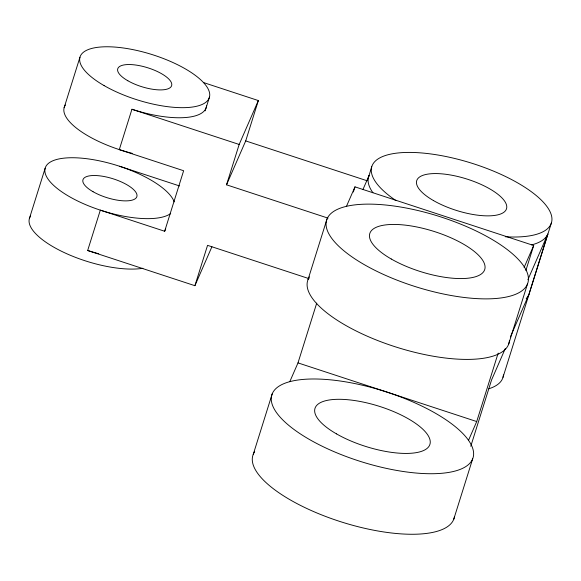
<?xml version="1.0" encoding="UTF-8"?>
<svg xmlns="http://www.w3.org/2000/svg" width="581" height="581" viewBox="0 0 581 581"><rect width="100%" height="100%" fill="white"/><g stroke="black" fill="none" stroke-linecap="round" stroke-linejoin="round"><path stroke-width="0.87" d="M29.348 218.696L45.158 168.25M64.128 107.725L79.938 57.287M211.912 246.765L194.904 285.692L87.673 250.491L100.324 210.14L164.663 231.26L165.723 228.82M206.531 105.902A67.759 23.828 17.4 0 1 131.938 109.257L119.294 149.615L183.632 170.734L164.663 231.26M205.158 110.84L209.443 97.165M194.904 285.692L207.555 245.342L309.077 278.662M328.047 218.136L226.525 184.809L239.169 144.458L258.349 100.564L203.444 82.538M226.525 184.809L245.705 140.914L258.349 100.564M253.243 454.386L272.213 393.853M308.046 279.526L327.016 218.993M289.796 381.659L297.995 362.893L316.725 303.122M353.364 192.006L354.976 186.85L533.699 245.509L525.878 270.455M367.998 178.933L371.738 166.776M468.518 440.318L476.718 421.552L498.164 353.125M470.777 446.259L491.541 380.018L505.296 348.527M453.696 519.399L472.665 458.867A105.408 37.068 17.4 0 0 334.373 380.257A105.408 37.068 17.4 0 0 310.283 439.962A105.408 37.068 17.4 0 0 472.665 458.867M508.506 344.54L527.475 284.007A105.408 37.068 17.4 0 0 389.176 205.398A105.408 37.068 17.4 0 0 365.086 265.103A105.408 37.068 17.4 0 0 527.475 284.007M510.365 336.929L528.833 294.669L547.803 234.136A94.107 33.095 17.4 0 1 531.702 244.862M502.986 377.345L551.471 222.661M346.436 206.4L354.976 186.85M362.929 189.559L369.08 175.477A94.107 33.095 17.4 0 0 372.951 192.754M524.091 267.507L533.699 245.509M527.889 279.715L547.803 234.136M245.705 140.914L367.148 180.778M131.938 109.257L239.169 144.458M119.497 166.246L179.551 185.956M297.995 362.893L476.718 421.552M132.243 153.362A67.759 23.828 17.4 0 1 65.428 104.979M98.726 253.759A67.759 23.828 17.4 0 1 87.673 250.491M170.683 213.539A67.759 23.828 17.4 0 1 67.193 195.325A67.759 23.828 17.4 0 1 78.558 157.938A67.759 23.828 17.4 0 1 174.22 201.905M528.833 294.669A94.107 33.095 17.4 0 1 526.19 298.54M454.495 516.487A105.408 37.068 17.4 0 1 339.624 521.382A105.408 37.068 17.4 0 1 254.674 451.727M509.399 340.865A105.408 37.068 17.4 0 1 395.45 346.85A105.408 37.068 17.4 0 1 309.484 276.868M142.926 268.284A67.759 23.828 17.4 0 1 64.535 252.72A67.759 23.828 17.4 0 1 30.648 215.95M503.429 374.905A94.107 33.095 17.4 0 1 488.875 388.747M395.901 200.547A94.107 33.095 17.4 0 1 405.32 152.476A94.107 33.095 17.4 0 1 536.742 195.964A94.107 33.095 17.4 0 1 505.303 236.75M336.464 433.869A60.228 21.185 17.4 0 0 429.628 445.133A60.228 21.185 17.4 0 0 351.229 400.084A60.228 21.185 17.4 0 0 336.464 433.869M391.267 259.01A60.228 21.185 17.4 0 0 484.438 270.274A60.228 21.185 17.4 0 0 406.032 225.225A60.228 21.185 17.4 0 0 391.267 259.01M93.047 191.715A28.237 9.928 17.4 0 0 136.717 196.995A28.237 9.928 17.4 0 0 99.968 175.876A28.237 9.928 17.4 0 0 93.047 191.715M104.086 85.596A67.759 23.828 17.4 0 0 209.007 98.4A67.759 23.828 17.4 0 0 120.986 47.678A67.759 23.828 17.4 0 0 104.086 85.596M127.827 80.744A28.237 9.928 17.4 0 0 171.497 86.024A28.237 9.928 17.4 0 0 134.748 64.905A28.237 9.928 17.4 0 0 127.827 80.744M433.499 200.583A47.054 16.551 17.4 0 0 506.283 209.385A47.054 16.551 17.4 0 0 445.031 174.184A47.054 16.551 17.4 0 0 433.499 200.583"/></g></svg>
